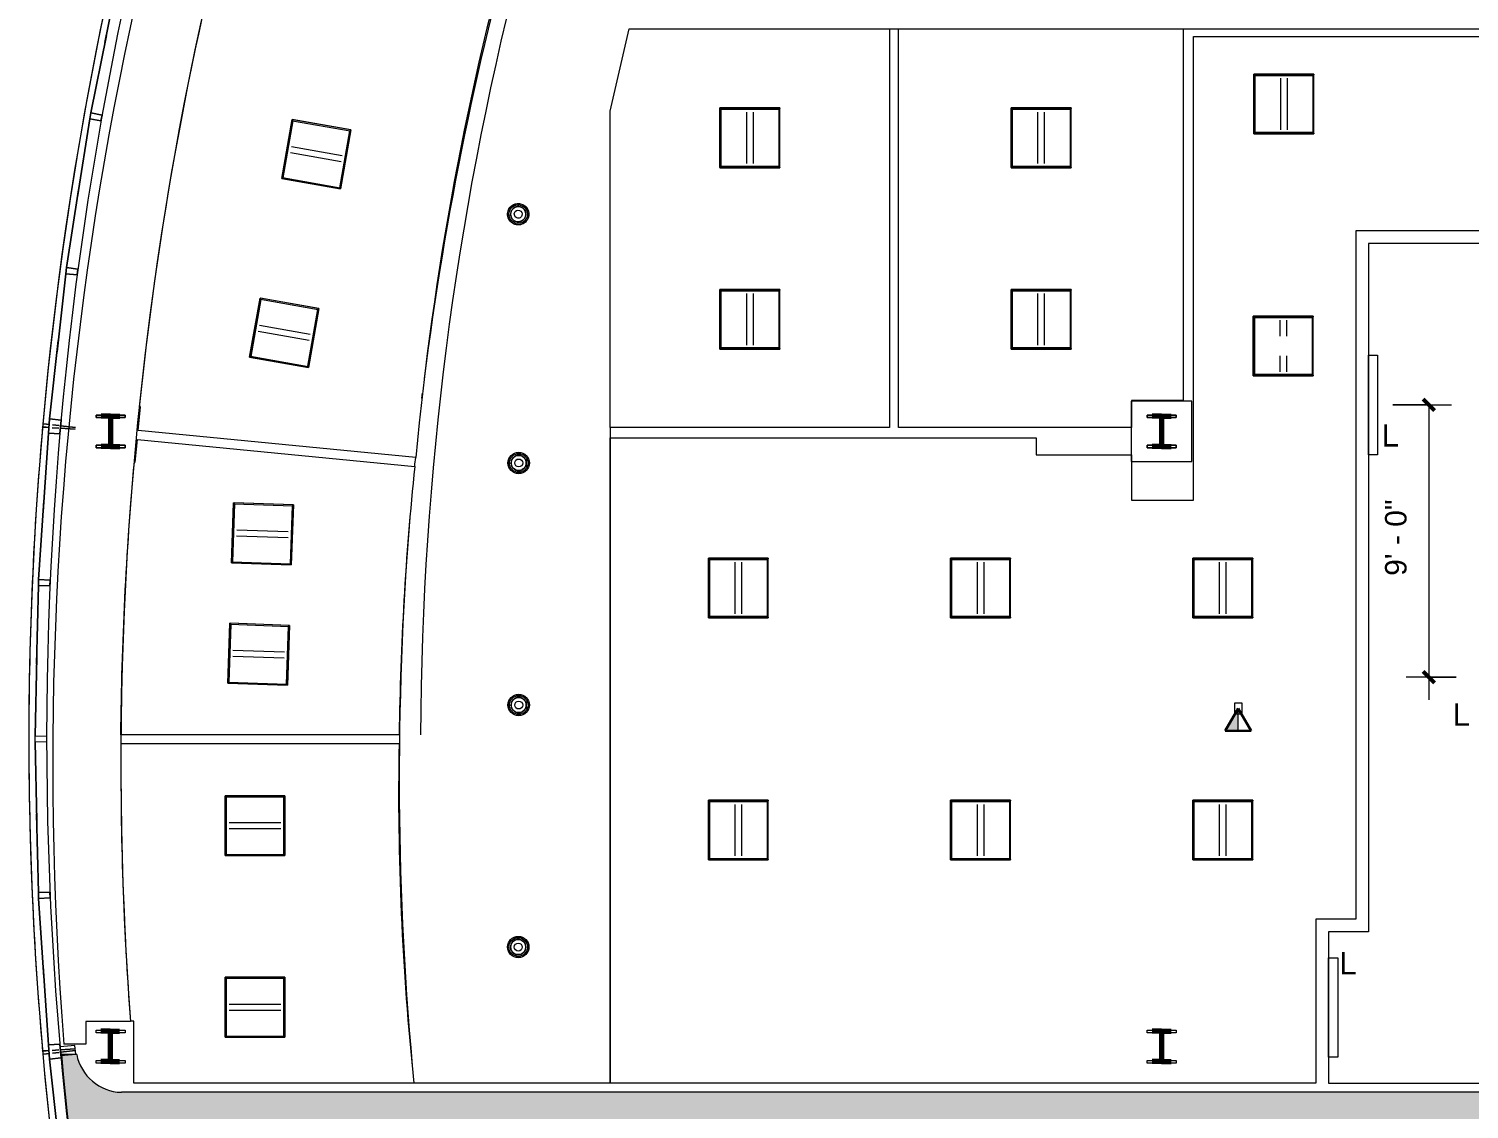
# Model space of a CAD drawing. Header units: inches. Extents: x 6512 to 15357, y -630 to 1499.
# Drawn here: x 12472 to 13043, y -57 to 372 of the extents above; entities that cross this region are included whole.
import ezdxf

# ---------------------------------------------------------------- set-up
doc = ezdxf.new("R2010")
doc.units = ezdxf.units.IN
doc.header["$MEASUREMENT"] = 0
doc.linetypes.add('Demolished 3_16_', pattern=[0.28125, 0.1875, -0.09375])
doc.linetypes.add('Hidden 1_16_', pattern=[0.09375, 0.0625, -0.03125])
for name, color, linetype, lineweight in [('A-ANNO-DIMS', 211, 'Continuous', 9), ('A-ANNO-DIMS-96', 211, 'Continuous', 9), ('A-ANNO-NOTE', 131, 'Continuous', 25), ('A-CLNG', 13, 'Continuous', 18), ('A-DETL', 90, 'Continuous', 9), ('A-DETL-DEMO', 6, 'Hidden 1_16_', 30), ('A-DETL-GENF', 92, 'Continuous', 18), ('A-DETL-THIN', 151, 'Continuous', 9), ('E-ELEC-FIXT', 91, 'Continuous', 18), ('E-LITE-EQPM', 33, 'Continuous', 25), ('E-LITE-EQPM-IDEN', 33, 'Continuous', 20), ('P-SANR-FIXT', 6, 'Continuous', 18), ('S-COLS', 52, 'Continuous', 18), ('S-COLS-SYMB', 171, 'Continuous', 70)]:
    doc.layers.add(name, color=color, linetype=linetype, lineweight=lineweight)
doc.styles.add('Arial_1', font='arial.ttf', dxfattribs={"height": 8.851796})
doc.styles.add('Swis721 Lt BT_1', font='swissl.ttf', dxfattribs={"height": 8.514638})
doc.dimstyles.new('OTJ_-_3_32__Linear__1_2__Tolerance', dxfattribs={"dimscale": 12, "dimtxt": 9, "dimasz": 0.375, "dimexe": 0.75, "dimexo": 0.5, "dimgap": 0.5, "dimtad": 1, "dimdec": 1, "dimrnd": 0.5, "dimzin": 3, "dimdsep": 46, "dimlunit": 4, "dimtxsty": 'Swis721 Lt BT_1', "dimblk1": 'OBLIQUE', "dimblk2": 'OBLIQUE', "dimsah": 1, "dimcen": 0.09, "dimdle": 0.75, "dimazin": 0, "dimtfac": 1, "dimtdec": 4, "dimtix": 1, "dimtmove": 0, "dimatfit": 3, "dimfxl": 1, "dimtvp": 1, "dimfrac": 2, "dimtolj": 1, "dimtzin": 0, "dimarcsym": 2})

# ---------------------------------------------------------------- blocks, each defined once
blk = doc.blocks.new('Double C-Channel-Column - 2C15X50 WJE-4604959-3RD FLOOR RCP - NEW')
at = {"layer": 'S-COLS-SYMB'}
for p, q in [((0, 6), (-3.71, 6)), ((0, 6), (0, -6)), ((0, 6), (0, -6)), ((0, 6), (3.71, 6)), ((0, -6), (-3.71, -6)), ((0, -6), (3.71, -6))]:
    blk.add_line(p, q, dxfattribs=at)
blk = doc.blocks.new('Lighting-Troffer-Cooper-Metalux-Encounter-22EN-24EN-LD2 - See Type Catalog-V7-3RD FLOOR RCP - NEW')
at = {"layer": 'E-LITE-EQPM', "lineweight": 9}
for p, q in [((-11.875, 11.84375), (-11.875, 11.59375)), ((11.875, 11.84375), (-11.875, 11.84375)), ((-11.875, 11.59375), (-11.46875, 11.59375)), ((-11.875, 11.59375), (-11.46875, 11.59375)), ((-11.875, 11.59375), (-11.875, -11.59375)), ((-11.46875, 11.59375), (-11.46875, 11.34375)), ((-11.46875, -11.59375), (-11.46875, 11.59375)), ((11.46875, 11.34375), (11.46875, 11.59375)), ((11.46875, 11.59375), (11.875, 11.59375)), ((11.46875, 11.59375), (11.875, 11.59375)), ((11.46875, -11.59375), (11.46875, 11.59375)), ((11.875, 11.59375), (11.875, 11.84375)), ((11.875, 11.59375), (11.875, -11.59375)), ((11.46875, 11.34375), (-11.46875, 11.34375)), ((-1.25, 10.21875), (-1.25, -10.21875)), ((1.25, -10.21875), (1.25, 10.21875)), ((-11.46875, -11.34375), (11.46875, -11.34375)), ((-11.46875, -11.34375), (-11.46875, -11.59375)), ((11.46875, -11.59375), (11.46875, -11.34375)), ((-11.46875, -11.59375), (-11.875, -11.59375)), ((-11.875, -11.59375), (-11.875, -11.84375)), ((-11.46875, -11.59375), (-11.875, -11.59375)), ((-11.875, -11.84375), (11.875, -11.84375)), ((11.875, -11.59375), (11.46875, -11.59375)), ((11.875, -11.59375), (11.46875, -11.59375)), ((11.875, -11.84375), (11.875, -11.59375))]:
    blk.add_line(p, q, dxfattribs=at)
blk = doc.blocks.new('KREON Holon 80 - KREON Holon 80 - Surface Mounted-5584109-3RD FLOOR RCP - NEW')
at = {"layer": 'E-LITE-EQPM', "lineweight": 9, "flags": 128}
for points in [[(14.62, 0), (14.62, 0.12), (14.63, 0.24), (14.64, 0.36), (14.66, 0.48), (14.68, 0.6), (14.71, 0.71), (14.74, 0.83), (14.77, 0.95), (14.81, 1.06), (14.86, 1.17), (14.91, 1.28), (14.96, 1.39), (15.02, 1.49), (15.08, 1.6), (15.14, 1.7), (15.21, 1.8), (15.29, 1.89), (15.37, 1.98), (15.45, 2.07), (15.53, 2.16), (15.62, 2.24), (15.71, 2.32), (15.8, 2.39), (15.9, 2.46), (16, 2.53), (16.1, 2.59), (16.21, 2.65), (16.32, 2.71), (16.43, 2.76), (16.54, 2.8), (16.65, 2.84), (16.76, 2.88), (16.88, 2.91), (17, 2.94), (17.12, 2.96), (17.23, 2.98), (17.35, 3), (17.47, 3), (17.59, 3.01), (17.71, 3.01), (17.83, 3), (17.95, 2.99), (18.07, 2.97), (18.19, 2.95), (18.31, 2.93), (18.43, 2.9), (18.54, 2.87), (18.66, 2.83), (18.77, 2.78), (18.88, 2.74), (18.99, 2.68), (19.09, 2.63), (19.2, 2.57), (19.3, 2.5), (19.4, 2.43), (19.49, 2.36), (19.59, 2.28), (19.68, 2.2), (19.76, 2.12), (19.84, 2.03), (19.92, 1.94), (20, 1.85), (20.07, 1.75), (20.14, 1.65), (20.2, 1.55), (20.26, 1.45), (20.32, 1.34), (20.37, 1.23), (20.42, 1.12), (20.46, 1.01), (20.5, 0.89), (20.53, 0.78), (20.56, 0.66), (20.59, 0.54), (20.6, 0.42), (20.62, 0.31), (20.63, 0.19), (20.63, 0.06), (20.63, 0)], [(20.63, 0), (20.63, -0.12), (20.63, -0.24), (20.61, -0.36), (20.6, -0.48), (20.57, -0.6), (20.55, -0.71), (20.52, -0.83), (20.48, -0.95), (20.44, -1.06), (20.4, -1.17), (20.35, -1.28), (20.29, -1.39), (20.24, -1.49), (20.18, -1.6), (20.11, -1.7), (20.04, -1.8), (19.97, -1.89), (19.89, -1.98), (19.81, -2.07), (19.72, -2.16), (19.63, -2.24), (19.54, -2.32), (19.45, -2.39), (19.35, -2.46), (19.25, -2.53), (19.15, -2.59), (19.04, -2.65), (18.94, -2.71), (18.83, -2.76), (18.72, -2.8), (18.6, -2.84), (18.49, -2.88), (18.37, -2.91), (18.26, -2.94), (18.14, -2.96), (18.02, -2.98), (17.9, -3), (17.78, -3), (17.66, -3.01), (17.54, -3.01), (17.42, -3), (17.3, -2.99), (17.18, -2.97), (17.06, -2.95), (16.94, -2.93), (16.83, -2.9), (16.71, -2.87), (16.6, -2.83), (16.49, -2.78), (16.38, -2.74), (16.27, -2.68), (16.16, -2.63), (16.06, -2.57), (15.96, -2.5), (15.86, -2.43), (15.76, -2.36), (15.67, -2.28), (15.58, -2.2), (15.49, -2.12), (15.41, -2.03), (15.33, -1.94), (15.25, -1.85), (15.18, -1.75), (15.11, -1.65), (15.05, -1.55), (14.99, -1.45), (14.93, -1.34), (14.88, -1.23), (14.84, -1.12), (14.79, -1.01), (14.75, -0.89), (14.72, -0.78), (14.69, -0.66), (14.67, -0.54), (14.65, -0.42), (14.63, -0.31), (14.62, -0.19), (14.62, -0.06), (14.62, 0)]]:
    blk.add_lwpolyline(points, dxfattribs=at)
at = {"layer": 'E-LITE-EQPM', "lineweight": 9}
for radius, start, end in [(4.25, 0, 180), (4.19, 0, 180), (3.69, 0, 180), (3.69, 0, 180), (3.01, 157.5336, 180), (3.07, 160.1936, 161.4714), (3.01, 28.125, 151.875), (3.07, 137.3518, 139.1443), (3.07, 131.1341, 132.7544), (1.57, 0, 180), (3.07, 114.8518, 116.6443), (3.07, 108.6341, 110.2544), (3.07, 92.3518, 94.1443), (3.07, 86.9037, 87.7544), (3.07, 69.8518, 71.6443), (3.07, 63.6341, 65.2544), (3.07, 47.3518, 49.1443), (3.07, 41.1341, 42.7544), (3.07, 25.367, 26.9169), (3.01, 0, 22.3883), (3.07, 17.2285, 19.5828), (4.25, 180, 0), (4.19, 180, 0), (3.69, 180, 0), (3.69, 180, 0), (3.01, 180, 202.3883), (3.07, 197.2285, 199.5828), (3.07, 205.8147, 206.9169), (3.01, 208.125, 331.875), (3.07, 221.1341, 222.7544), (3.07, 227.3518, 229.1443), (1.57, 180, 0), (3.07, 243.6341, 245.2544), (3.07, 249.8518, 251.6443), (3.07, 266.1341, 267.7544), (3.07, 273.0962, 274.1443), (3.07, 288.6341, 290.2544), (3.07, 294.8518, 296.6443), (3.07, 311.1341, 312.7544), (3.07, 317.3518, 319.1443), (3.07, 333.2732, 334.9763), (3.01, 337.5336, 0), (3.07, 340.1936, 341.4714)]:
    blk.add_arc((17.63, 0), radius, start, end, dxfattribs=at)
blk = doc.blocks.new('KREON Holon 80 - KREON Holon 80 - Surface Mounted-V11-3RD FLOOR RCP - NEW')
at = {"layer": 'E-LITE-EQPM', "lineweight": 9, "flags": 128}
for points in [[(14.62, 0), (14.62, 0.12), (14.63, 0.24), (14.64, 0.36), (14.66, 0.48), (14.68, 0.6), (14.71, 0.71), (14.74, 0.83), (14.77, 0.95), (14.81, 1.06), (14.86, 1.17), (14.91, 1.28), (14.96, 1.39), (15.02, 1.49), (15.08, 1.6), (15.14, 1.7), (15.21, 1.8), (15.29, 1.89), (15.37, 1.98), (15.45, 2.07), (15.53, 2.16), (15.62, 2.24), (15.71, 2.32), (15.8, 2.39), (15.9, 2.46), (16, 2.53), (16.1, 2.59), (16.21, 2.65), (16.32, 2.71), (16.43, 2.76), (16.54, 2.8), (16.65, 2.84), (16.76, 2.88), (16.88, 2.91), (17, 2.94), (17.12, 2.96), (17.23, 2.98), (17.35, 3), (17.47, 3), (17.59, 3.01), (17.71, 3.01), (17.83, 3), (17.95, 2.99), (18.07, 2.97), (18.19, 2.95), (18.31, 2.93), (18.43, 2.9), (18.54, 2.87), (18.66, 2.83), (18.77, 2.78), (18.88, 2.74), (18.99, 2.68), (19.09, 2.63), (19.2, 2.57), (19.3, 2.5), (19.4, 2.43), (19.49, 2.36), (19.59, 2.28), (19.68, 2.2), (19.76, 2.12), (19.84, 2.03), (19.92, 1.94), (20, 1.85), (20.07, 1.75), (20.14, 1.65), (20.2, 1.55), (20.26, 1.45), (20.32, 1.34), (20.37, 1.23), (20.42, 1.12), (20.46, 1.01), (20.5, 0.89), (20.53, 0.78), (20.56, 0.66), (20.59, 0.54), (20.6, 0.42), (20.62, 0.31), (20.63, 0.19), (20.63, 0.06), (20.63, 0)], [(20.63, 0), (20.63, -0.12), (20.63, -0.24), (20.61, -0.36), (20.6, -0.48), (20.57, -0.6), (20.55, -0.71), (20.52, -0.83), (20.48, -0.95), (20.44, -1.06), (20.4, -1.17), (20.35, -1.28), (20.29, -1.39), (20.24, -1.49), (20.18, -1.6), (20.11, -1.7), (20.04, -1.8), (19.97, -1.89), (19.89, -1.98), (19.81, -2.07), (19.72, -2.16), (19.63, -2.24), (19.54, -2.32), (19.45, -2.39), (19.35, -2.46), (19.25, -2.53), (19.15, -2.59), (19.04, -2.65), (18.94, -2.71), (18.83, -2.76), (18.72, -2.8), (18.6, -2.84), (18.49, -2.88), (18.37, -2.91), (18.26, -2.94), (18.14, -2.96), (18.02, -2.98), (17.9, -3), (17.78, -3), (17.66, -3.01), (17.54, -3.01), (17.42, -3), (17.3, -2.99), (17.18, -2.97), (17.06, -2.95), (16.94, -2.93), (16.83, -2.9), (16.71, -2.87), (16.6, -2.83), (16.49, -2.78), (16.38, -2.74), (16.27, -2.68), (16.16, -2.63), (16.06, -2.57), (15.96, -2.5), (15.86, -2.43), (15.76, -2.36), (15.67, -2.28), (15.58, -2.2), (15.49, -2.12), (15.41, -2.03), (15.33, -1.94), (15.25, -1.85), (15.18, -1.75), (15.11, -1.65), (15.05, -1.55), (14.99, -1.45), (14.93, -1.34), (14.88, -1.23), (14.84, -1.12), (14.79, -1.01), (14.75, -0.89), (14.72, -0.78), (14.69, -0.66), (14.67, -0.54), (14.65, -0.42), (14.63, -0.31), (14.62, -0.19), (14.62, -0.06), (14.62, 0)]]:
    blk.add_lwpolyline(points, dxfattribs=at)
at = {"layer": 'E-LITE-EQPM', "lineweight": 9}
for radius, start, end in [(4.25, 0, 180), (4.19, 0, 180), (3.69, 0, 180), (3.69, 0, 180), (3.01, 157.5336, 180), (3.07, 160.1936, 161.4714), (3.07, 153.2732, 154.9763), (3.01, 28.125, 151.875), (3.07, 137.3518, 139.1443), (3.07, 131.1341, 132.7544), (1.57, 0, 180), (3.07, 114.8518, 116.6443), (3.07, 108.6341, 110.2544), (3.07, 93.0391, 94.1443), (3.07, 86.9037, 87.7544), (3.07, 69.8518, 71.6443), (3.07, 63.6341, 65.2544), (3.07, 47.3518, 49.1443), (3.07, 41.1341, 42.7544), (3.07, 25.367, 26.9169), (3.01, 0, 22.3883), (3.07, 17.2285, 19.5828), (4.25, 180, 0), (4.19, 180, 0), (3.69, 180, 0), (3.69, 180, 0), (3.01, 180, 202.3883), (3.07, 197.2285, 199.5828), (3.07, 205.367, 206.9169), (3.01, 208.125, 331.875), (3.07, 221.1341, 222.7544), (3.07, 227.3518, 229.1443), (1.57, 180, 0), (3.07, 243.6341, 245.2544), (3.07, 249.8518, 251.6443), (3.07, 266.9037, 267.7544), (3.07, 273.0962, 274.1443), (3.07, 288.6341, 290.2544), (3.07, 294.8518, 296.6443), (3.07, 311.1341, 312.7544), (3.07, 317.3518, 319.1443), (3.07, 333.2732, 334.9763), (3.01, 337.5336, 0), (3.07, 340.1936, 341.4714)]:
    blk.add_arc((17.63, 0), radius, start, end, dxfattribs=at)
blk = doc.blocks.new('KREON Holon 80 - KREON Holon 80 - Surface Mounted-V18-3RD FLOOR RCP - NEW')
at = {"layer": 'E-LITE-EQPM', "lineweight": 9, "flags": 128}
for points in [[(14.62, 0), (14.62, 0.12), (14.63, 0.24), (14.64, 0.36), (14.66, 0.48), (14.68, 0.6), (14.71, 0.71), (14.74, 0.83), (14.77, 0.95), (14.81, 1.06), (14.86, 1.17), (14.91, 1.28), (14.96, 1.39), (15.02, 1.49), (15.08, 1.6), (15.14, 1.7), (15.21, 1.8), (15.29, 1.89), (15.37, 1.98), (15.45, 2.07), (15.53, 2.16), (15.62, 2.24), (15.71, 2.32), (15.8, 2.39), (15.9, 2.46), (16, 2.53), (16.1, 2.59), (16.21, 2.65), (16.32, 2.71), (16.43, 2.76), (16.54, 2.8), (16.65, 2.84), (16.76, 2.88), (16.88, 2.91), (17, 2.94), (17.12, 2.96), (17.23, 2.98), (17.35, 3), (17.47, 3), (17.59, 3.01), (17.71, 3.01), (17.83, 3), (17.95, 2.99), (18.07, 2.97), (18.19, 2.95), (18.31, 2.93), (18.43, 2.9), (18.54, 2.87), (18.66, 2.83), (18.77, 2.78), (18.88, 2.74), (18.99, 2.68), (19.09, 2.63), (19.2, 2.57), (19.3, 2.5), (19.4, 2.43), (19.49, 2.36), (19.59, 2.28), (19.68, 2.2), (19.76, 2.12), (19.84, 2.03), (19.92, 1.94), (20, 1.85), (20.07, 1.75), (20.14, 1.65), (20.2, 1.55), (20.26, 1.45), (20.32, 1.34), (20.37, 1.23), (20.42, 1.12), (20.46, 1.01), (20.5, 0.89), (20.53, 0.78), (20.56, 0.66), (20.59, 0.54), (20.6, 0.42), (20.62, 0.31), (20.63, 0.19), (20.63, 0.06), (20.63, 0)], [(20.63, 0), (20.63, -0.12), (20.63, -0.24), (20.61, -0.36), (20.6, -0.48), (20.57, -0.6), (20.55, -0.71), (20.52, -0.83), (20.48, -0.95), (20.44, -1.06), (20.4, -1.17), (20.35, -1.28), (20.29, -1.39), (20.24, -1.49), (20.18, -1.6), (20.11, -1.7), (20.04, -1.8), (19.97, -1.89), (19.89, -1.98), (19.81, -2.07), (19.72, -2.16), (19.63, -2.24), (19.54, -2.32), (19.45, -2.39), (19.35, -2.46), (19.25, -2.53), (19.15, -2.59), (19.04, -2.65), (18.94, -2.71), (18.83, -2.76), (18.72, -2.8), (18.6, -2.84), (18.49, -2.88), (18.37, -2.91), (18.26, -2.94), (18.14, -2.96), (18.02, -2.98), (17.9, -3), (17.78, -3), (17.66, -3.01), (17.54, -3.01), (17.42, -3), (17.3, -2.99), (17.18, -2.97), (17.06, -2.95), (16.94, -2.93), (16.83, -2.9), (16.71, -2.87), (16.6, -2.83), (16.49, -2.78), (16.38, -2.74), (16.27, -2.68), (16.16, -2.63), (16.06, -2.57), (15.96, -2.5), (15.86, -2.43), (15.76, -2.36), (15.67, -2.28), (15.58, -2.2), (15.49, -2.12), (15.41, -2.03), (15.33, -1.94), (15.25, -1.85), (15.18, -1.75), (15.11, -1.65), (15.05, -1.55), (14.99, -1.45), (14.93, -1.34), (14.88, -1.23), (14.84, -1.12), (14.79, -1.01), (14.75, -0.89), (14.72, -0.78), (14.69, -0.66), (14.67, -0.54), (14.65, -0.42), (14.63, -0.31), (14.62, -0.19), (14.62, -0.06), (14.62, 0)]]:
    blk.add_lwpolyline(points, dxfattribs=at)
at = {"layer": 'E-LITE-EQPM', "lineweight": 9}
for radius, start, end in [(4.25, 0, 180), (4.19, 0, 180), (3.69, 0, 180), (3.69, 0, 180), (3.01, 157.682, 180), (3.07, 160.1936, 161.4714), (3.07, 153.2732, 154.9763), (3.01, 28.125, 151.875), (3.07, 137.3518, 139.1443), (3.07, 131.1341, 132.7544), (1.57, 0, 180), (3.07, 114.8518, 116.6443), (3.07, 108.6341, 109.7152), (3.07, 92.3518, 94.0185), (3.07, 86.9037, 87.7544), (3.07, 70.2848, 71.6443), (3.07, 63.6341, 65.2544), (3.07, 47.3518, 49.1443), (3.07, 41.1341, 42.7544), (3.07, 25.367, 26.9169), (3.01, 0, 22.318), (3.07, 17.2285, 19.5828), (4.25, 180, 0), (4.19, 180, 0), (3.69, 180, 0), (3.69, 180, 0), (3.01, 180, 202.3883), (3.07, 197.2285, 199.5828), (3.07, 205.367, 206.9169), (3.01, 208.125, 331.875), (3.07, 221.1341, 222.7544), (3.07, 227.3518, 229.1443), (1.57, 180, 0), (3.07, 243.6341, 245.2544), (3.07, 249.8518, 251.6443), (3.07, 266.1341, 267.7544), (3.07, 273.0962, 274.1443), (3.07, 288.6341, 290.2544), (3.07, 294.8518, 296.6443), (3.07, 311.1341, 312.7544), (3.07, 317.3518, 319.1443), (3.07, 333.2732, 334.9763), (3.01, 337.5336, 0), (3.07, 340.1936, 341.4714)]:
    blk.add_arc((17.63, 0), radius, start, end, dxfattribs=at)
blk = doc.blocks.new('Lighting-Troffer-Cooper-Metalux-Encounter-22EN-24EN-LD2 - See Type Catalog-V10-3RD FLOOR RCP - NEW')
at = {"layer": 'E-LITE-EQPM', "lineweight": 9}
for p, q in [((-11.87, 11.84), (-11.87, 11.59)), ((11.88, 11.84), (-11.87, 11.84)), ((-11.87, 11.59), (-11.47, 11.59)), ((-11.87, 11.59), (-11.47, 11.59)), ((-11.87, 11.59), (-11.87, -11.59)), ((-11.47, 11.59), (-11.47, 11.34)), ((-11.47, -11.59), (-11.47, 11.59)), ((11.47, 11.34), (11.47, 11.59)), ((11.47, 11.59), (11.88, 11.59)), ((11.47, 11.59), (11.88, 11.59)), ((11.47, -11.59), (11.47, 11.59)), ((11.88, 11.59), (11.88, 11.84)), ((11.88, 11.59), (11.88, -11.59)), ((11.47, 11.34), (-11.47, 11.34)), ((-1.25, 10.22), (-1.25, 3.91)), ((1.25, 3.84), (1.25, 10.22)), ((-1.25, -3.91), (-1.25, -10.22)), ((1.25, -10.22), (1.25, -3.84)), ((-11.47, -11.34), (11.47, -11.34)), ((-11.47, -11.34), (-11.47, -11.59)), ((11.47, -11.59), (11.47, -11.34)), ((-11.47, -11.59), (-11.87, -11.59)), ((-11.87, -11.59), (-11.87, -11.84)), ((-11.47, -11.59), (-11.87, -11.59)), ((-11.87, -11.84), (11.88, -11.84)), ((11.88, -11.59), (11.47, -11.59)), ((11.88, -11.59), (11.47, -11.59)), ((11.88, -11.84), (11.88, -11.59))]:
    blk.add_line(p, q, dxfattribs=at)
blk = doc.blocks.new('Lighting-Wall-Philips_Day-Brite-Tableau-Symmetric - TAB3L-SYM-6044178-3RD FLOOR RCP - NEW')
at = {"layer": 'E-LITE-EQPM', "lineweight": 9}
for p, q in [((13043.48, 95.08), (13043.48, 134.52)), ((13043.48, 134.52), (13047.1, 134.52)), ((13047.1, 134.52), (13047.1, 95.08)), ((13047.1, 95.08), (13043.48, 95.08))]:
    blk.add_line(p, q, dxfattribs=at)
blk = doc.blocks.new('KREON Holon 80 - KREON Holon 80 - Surface Mounted-V44-3RD FLOOR RCP - NEW')
at = {"layer": 'E-LITE-EQPM', "lineweight": 9, "flags": 128}
for points in [[(14.62, 0), (14.62, 0.12), (14.63, 0.24), (14.64, 0.36), (14.66, 0.48), (14.68, 0.6), (14.71, 0.71), (14.74, 0.83), (14.77, 0.95), (14.81, 1.06), (14.86, 1.17), (14.91, 1.28), (14.96, 1.39), (15.02, 1.49), (15.08, 1.6), (15.14, 1.7), (15.21, 1.8), (15.29, 1.89), (15.37, 1.98), (15.45, 2.07), (15.53, 2.16), (15.62, 2.24), (15.71, 2.32), (15.8, 2.39), (15.9, 2.46), (16, 2.53), (16.1, 2.59), (16.21, 2.65), (16.32, 2.71), (16.43, 2.76), (16.54, 2.8), (16.65, 2.84), (16.76, 2.88), (16.88, 2.91), (17, 2.94), (17.12, 2.96), (17.23, 2.98), (17.35, 3), (17.47, 3), (17.59, 3.01), (17.71, 3.01), (17.83, 3), (17.95, 2.99), (18.07, 2.97), (18.19, 2.95), (18.31, 2.93), (18.43, 2.9), (18.54, 2.87), (18.66, 2.83), (18.77, 2.78), (18.88, 2.74), (18.99, 2.68), (19.09, 2.63), (19.2, 2.57), (19.3, 2.5), (19.4, 2.43), (19.49, 2.36), (19.59, 2.28), (19.68, 2.2), (19.76, 2.12), (19.84, 2.03), (19.92, 1.94), (20, 1.85), (20.07, 1.75), (20.14, 1.65), (20.2, 1.55), (20.26, 1.45), (20.32, 1.34), (20.37, 1.23), (20.42, 1.12), (20.46, 1.01), (20.5, 0.89), (20.53, 0.78), (20.56, 0.66), (20.59, 0.54), (20.6, 0.42), (20.62, 0.31), (20.63, 0.19), (20.63, 0.06), (20.63, 0)], [(20.63, 0), (20.63, -0.12), (20.63, -0.24), (20.61, -0.36), (20.6, -0.48), (20.57, -0.6), (20.55, -0.71), (20.52, -0.83), (20.48, -0.95), (20.44, -1.06), (20.4, -1.17), (20.35, -1.28), (20.29, -1.39), (20.24, -1.49), (20.18, -1.6), (20.11, -1.7), (20.04, -1.8), (19.97, -1.89), (19.89, -1.98), (19.81, -2.07), (19.72, -2.16), (19.63, -2.24), (19.54, -2.32), (19.45, -2.39), (19.35, -2.46), (19.25, -2.53), (19.15, -2.59), (19.04, -2.65), (18.94, -2.71), (18.83, -2.76), (18.72, -2.8), (18.6, -2.84), (18.49, -2.88), (18.37, -2.91), (18.26, -2.94), (18.14, -2.96), (18.02, -2.98), (17.9, -3), (17.78, -3), (17.66, -3.01), (17.54, -3.01), (17.42, -3), (17.3, -2.99), (17.18, -2.97), (17.06, -2.95), (16.94, -2.93), (16.83, -2.9), (16.71, -2.87), (16.6, -2.83), (16.49, -2.78), (16.38, -2.74), (16.27, -2.68), (16.16, -2.63), (16.06, -2.57), (15.96, -2.5), (15.86, -2.43), (15.76, -2.36), (15.67, -2.28), (15.58, -2.2), (15.49, -2.12), (15.41, -2.03), (15.33, -1.94), (15.25, -1.85), (15.18, -1.75), (15.11, -1.65), (15.05, -1.55), (14.99, -1.45), (14.93, -1.34), (14.88, -1.23), (14.84, -1.12), (14.79, -1.01), (14.75, -0.89), (14.72, -0.78), (14.69, -0.66), (14.67, -0.54), (14.65, -0.42), (14.63, -0.31), (14.62, -0.19), (14.62, -0.06), (14.62, 0)]]:
    blk.add_lwpolyline(points, dxfattribs=at)
at = {"layer": 'E-LITE-EQPM', "lineweight": 9}
for radius, start, end in [(4.25, 0, 180), (4.25, 180, 0), (4.19, 0, 180), (4.19, 180, 0), (3.69, 0, 180), (3.69, 0, 180), (3.69, 180, 0), (3.69, 180, 0), (3.01, 157.6117, 180), (3.01, 180, 202.4664), (3.07, 160.4172, 162.7715), (3.07, 153.0831, 154.633), (3.01, 28.125, 151.875), (3.07, 137.2456, 138.2341), (3.07, 130.8557, 132.6482), (1.57, 0, 180), (1.57, 180, 0), (3.07, 114.7456, 116.3659), (3.07, 108.3557, 110.1482), (3.07, 92.2456, 93.8011), (3.07, 85.8557, 87.6482), (3.07, 69.7456, 70.6037), (3.07, 63.3557, 65.1482), (3.07, 47.2456, 48.8659), (3.07, 40.8557, 42.6482), (3.07, 25.0237, 26.7268), (3.01, 0, 22.4664), (3.01, 337.6117, 0), (3.07, 18.5286, 19.8064), (3.07, 198.5286, 199.8064), (3.07, 205.0237, 206.7268), (3.01, 208.125, 331.875), (3.07, 220.8557, 222.6482), (3.07, 227.2456, 228.8659), (3.07, 243.3557, 245.1482), (3.07, 249.7456, 250.6037), (3.07, 265.8557, 267.6482), (3.07, 272.2456, 273.8659), (3.07, 288.3557, 290.1482), (3.07, 294.7456, 296.3659), (3.07, 310.8557, 312.6482), (3.07, 317.2456, 318.8659), (3.07, 333.0831, 334.633), (3.07, 340.4172, 342.7715)]:
    blk.add_arc((17.63, 0), radius, start, end, dxfattribs=at)
blk = doc.blocks.new('PS - TeleData - Tele_Data combo-4185414-3RD FLOOR RCP - NEW')
at = {"layer": 'A-DETL-DEMO', "linetype": 'Demolished 3_16_', "lineweight": 9}
for p, q in [((1.375, 2.25), (-1.375, 2.25)), ((-1.375, 2.25), (-1.375, -2.25)), ((1.375, 2.25), (-1.375, 2.25)), ((-1.375, 2.25), (-1.375, -2.25)), ((1.375, -2.25), (1.375, 2.25)), ((1.375, -2.25), (1.375, 2.25)), ((-1.375, -2.25), (1.375, -2.25)), ((-1.375, -2.25), (1.375, -2.25))]:
    blk.add_line(p, q, dxfattribs=at)
blk = doc.blocks.new('2941 Fairview Park_Clean for Revit_dwg-4584220-3RD FLOOR RCP - NEW')
at = {"layer": 'P-SANR-FIXT', "lineweight": 9, "flags": 128}
for points in [[(12501.91, 366.5), (12508.07, 397.13)], [(12502.46, 369.27), (12496.3, 338.65), (12495.87, 336.23), (12500.34, 335.54), (12500.74, 337.75), (12496.3, 338.65)], [(12496.3, 338.65), (12500.74, 337.75), (12500.34, 335.54), (12495.87, 336.23)], [(12491.06, 305.37), (12495.87, 336.23)], [(12491.49, 308.16), (12486.68, 277.29), (12486.36, 274.86), (12490.86, 274.36), (12491.16, 276.59), (12486.68, 277.29)], [(12482.92, 243.81), (12486.36, 274.86)], [(12486.68, 277.29), (12491.16, 276.59), (12490.86, 274.36), (12486.36, 274.86)], [(12483.43, 248.34), (12479.99, 217.29), (12479.49, 211.62), (12484.01, 211.32), (12484.49, 216.79), (12479.99, 217.29)], [(12908.73, 200.3), (12932.73, 200.3), (12932.73, 224.3), (12908.73, 224.3), (12908.73, 200.3), (12932.73, 200.3), (12932.73, 224.3), (12908.73, 224.3)], [(12479.99, 217.29), (12484.49, 216.79), (12484.01, 211.32), (12479.49, 211.62)], [(12498.37, 218.8), (12498.37, 217.8), (12503.75, 217.8), (12503.75, 206.8), (12498.37, 206.8), (12498.37, 205.8), (12509.87, 205.8), (12509.87, 206.8), (12504.5, 206.8), (12504.5, 217.8), (12509.87, 217.8), (12509.87, 218.8), (12498.37, 218.8), (12498.37, 217.8), (12503.75, 217.8), (12503.75, 206.8), (12498.37, 206.8), (12498.37, 205.8), (12509.87, 205.8), (12509.87, 206.8), (12504.5, 206.8), (12504.5, 217.8), (12509.87, 217.8), (12509.87, 218.8)], [(12498.37, 205.8), (12498.37, 206.8), (12503.75, 206.8), (12503.75, 217.8), (12498.37, 217.8), (12498.37, 218.8), (12509.87, 218.8), (12509.87, 217.8), (12504.5, 217.8), (12504.5, 206.8), (12509.87, 206.8), (12509.87, 205.8), (12498.37, 205.8), (12498.37, 206.8), (12503.75, 206.8), (12503.75, 217.8), (12498.37, 217.8), (12498.37, 218.8), (12509.87, 218.8), (12509.87, 217.8), (12504.5, 217.8), (12504.5, 206.8), (12509.87, 206.8), (12509.87, 205.8)], [(12914.98, 205.8), (12926.48, 205.8), (12926.48, 206.8), (12921.1, 206.8), (12921.1, 217.8), (12926.48, 217.8), (12926.48, 218.8), (12914.98, 218.8), (12914.98, 217.8), (12920.35, 217.8), (12920.35, 206.8), (12914.98, 206.8), (12914.98, 205.8), (12914.98, 206.8), (12920.35, 206.8), (12920.35, 217.8), (12914.98, 217.8), (12914.98, 218.8), (12926.48, 218.8), (12926.48, 217.8), (12921.1, 217.8), (12921.1, 206.8), (12926.48, 206.8), (12926.48, 205.8)], [(12478.64, 213.93), (12479.64, 213.86), (12478.64, 213.93), (12477.17, 214.02)], [(12478.75, 215.17), (12479.74, 215.06), (12478.75, 215.17), (12477.29, 215.33)], [(12477.42, 180.45), (12479.49, 211.62)], [(12480.98, 213.77), (12483.66, 213.59)], [(12481.08, 214.91), (12483.75, 214.61)], [(12490.15, 213.16), (12484.16, 213.56)], [(12490.21, 213.9), (12484.25, 214.56)], [(12477.69, 184.78), (12475.62, 153.61), (12475.52, 151.16), (12480.05, 151.06), (12480.14, 153.31), (12475.62, 153.61)], [(12474.83, 119.93), (12475.52, 151.16)], [(12475.62, 153.61), (12480.14, 153.31), (12480.05, 151.06), (12475.52, 151.16)], [(12474.89, 122.75), (12474.2, 91.52), (12474.89, 122.75), (12474.2, 91.52), (12478.73, 91.42), (12478.73, 89.17), (12474.2, 89.07), (12474.2, 91.52)], [(12474.2, 91.52), (12478.73, 91.42), (12478.73, 89.17), (12474.2, 89.07)], [(12474.89, 57.84), (12474.2, 89.07), (12474.89, 57.84), (12474.2, 89.07)], [(12474.83, 60.66), (12475.52, 29.43), (12475.62, 26.99), (12480.14, 27.29), (12480.05, 29.53), (12475.52, 29.43)], [(12475.52, 29.43), (12480.05, 29.53), (12480.14, 27.29), (12475.62, 26.99)], [(12477.69, -4.18), (12475.62, 26.99)], [(12477.42, 0.15), (12479.49, -31.02), (12479.99, -36.7), (12484.49, -36.2), (12484.01, -30.72), (12479.49, -31.02)], [(12498.37, -38.2), (12498.37, -37.2), (12503.75, -37.2), (12503.75, -26.2), (12498.37, -26.2), (12498.37, -25.2), (12509.87, -25.2), (12509.87, -26.2), (12504.5, -26.2), (12504.5, -37.2), (12509.87, -37.2), (12509.87, -38.2), (12498.37, -38.2), (12498.37, -37.2), (12503.75, -37.2), (12503.75, -26.2), (12498.37, -26.2), (12498.37, -25.2), (12509.87, -25.2), (12509.87, -26.2), (12504.5, -26.2), (12504.5, -37.2), (12509.87, -37.2), (12509.87, -38.2), (12498.37, -38.2), (12498.37, -37.2), (12503.75, -37.2), (12503.75, -26.2), (12498.37, -26.2), (12498.37, -25.2), (12509.87, -25.2), (12509.87, -26.2), (12504.5, -26.2), (12504.5, -37.2), (12509.87, -37.2), (12509.87, -38.2), (12498.37, -38.2), (12498.37, -37.2), (12503.75, -37.2), (12503.75, -26.2), (12498.37, -26.2), (12498.37, -25.2), (12509.87, -25.2), (12509.87, -26.2), (12504.5, -26.2), (12504.5, -37.2), (12509.87, -37.2), (12509.87, -38.2)], [(12914.98, -38.2), (12914.98, -37.2), (12920.35, -37.2), (12920.35, -26.2), (12914.98, -26.2), (12914.98, -25.2), (12926.48, -25.2), (12926.48, -26.2), (12921.1, -26.2), (12921.1, -37.2), (12926.48, -37.2), (12926.48, -38.2), (12914.98, -38.2), (12914.98, -37.2), (12920.35, -37.2), (12920.35, -26.2), (12914.98, -26.2), (12914.98, -25.2), (12926.48, -25.2), (12926.48, -26.2), (12921.1, -26.2), (12921.1, -37.2), (12926.48, -37.2), (12926.48, -38.2)], [(12478.64, -33.33), (12479.64, -33.27), (12478.64, -33.33), (12477.17, -33.43)], [(12479.49, -31.02), (12484.01, -30.72), (12484.49, -36.2), (12479.99, -36.7)], [(12480.98, -33.18), (12483.66, -33)], [(12481.08, -34.31), (12483.75, -34.02)], [(12490.33, -34.69), (12490.02, -31.2), (12484.11, -31.73), (12484.42, -35.21)], [(12490.15, -32.57), (12484.16, -32.97)], [(12490.21, -33.3), (12484.25, -33.96)], [(12478.75, -34.57), (12479.74, -34.46), (12478.75, -34.57), (12477.29, -34.73)], [(12483.43, -67.74), (12479.99, -36.7)]]:
    blk.add_lwpolyline(points, close=True, dxfattribs=at)
at = {"layer": 'P-SANR-FIXT', "lineweight": 9}
for centre, radius, start, end in [((13880.73, 90.3), 1409, 90.02649, 208.7222), ((13880.73, 90.3), 1409, 90.02649, 208.7222), ((13880.73, 90.3), 1401.94, 89.9795, 208.7236), ((13880.73, 90.3), 1401.94, 89.9795, 208.7236), ((13880.73, 90.3), 1409, 148.958, 174.9151), ((13880.73, 90.3), 1409, 148.958, 174.9151), ((13880.73, 90.3), 1409, 174.95582, 180), ((13880.73, 90.3), 1409, 174.95582, 180), ((13880.73, 90.3), 1409, 180, 185.04418), ((13880.73, 90.3), 1409, 180, 185.04418), ((13881.11, 90.37), 1402.33, 185.06628, 205.72699), ((13880.73, 90.3), 1409, 185.0849, 195.16886), ((13880.73, 90.3), 1409, 185.0849, 195.16886)]:
    blk.add_arc(centre, radius, start, end, dxfattribs=at)
for centre, major_axis in [((12477.23, 214.68), (0.058, 0.652)), ((12477.23, 214.68), (0.058, 0.652)), ((12477.23, -34.08), (-0.058, 0.652)), ((12477.23, -34.08), (-0.058, 0.652))]:
    blk.add_ellipse(centre, major_axis=major_axis, ratio=0.244106, start_param=3.141593, end_param=6.283185, dxfattribs=at)
blk = doc.blocks.new('DIMBLOCK1-3RD FLOOR RCP - NEW')
at = {"layer": 'A-ANNO-DIMS-96'}
for p, q in [((13012.35, 222.8), (13035.66, 222.8)), ((13026.66, 222.8), (13012.35, 222.8)), ((13026.66, 222.8), (13026.66, 105.8)), ((13037.48, 114.8), (13017.66, 114.8)), ((13026.66, 114.8), (13037.48, 114.8))]:
    blk.add_line(p, q, dxfattribs=at)
at = {"layer": 'A-ANNO-DIMS-96', "lineweight": 50}
for p, q in [((13026.66, 222.8), (13024.41, 225.05)), ((13026.66, 222.8), (13028.91, 220.55)), ((13026.66, 114.8), (13024.41, 117.05)), ((13026.66, 114.8), (13028.91, 112.55))]:
    blk.add_line(p, q, dxfattribs=at)
at = {"layer": 'A-ANNO-DIMS-96', "color": 0, "insert": (13009.29, 155.01), "char_height": 8.515, "width": 33.0857, "attachment_point": 1, "rotation": 90, "line_spacing_factor": 1.00667, "style": 'Swis721 Lt BT_1'}
blk.add_mtext('9\' - 0"', dxfattribs=at)
blk = doc.blocks.new('_Oblique')
at = {"color": 0, "linetype": 'ByBlock', "lineweight": -2}
blk.add_line((-0.5, -0.5), (0.5, 0.5), dxfattribs=at)

msp = doc.modelspace()

# ---------------------------------------------------------------- hatches: boundary and pattern name
at = {"layer": 'A-ANNO-NOTE', "lineweight": 9}
msp.add_hatch(color=256, dxfattribs=at).paths.add_polyline_path([(12951.1, 93.49), (12945.95, 93.49), (12951.1, 102.42), (12951.1, 102.3)], flags=0)
at = {"layer": 'A-DETL-GENF'}
msp.add_hatch(color=10, dxfattribs=at).paths.add_polyline_path([(12714.38, -523.83), (13652.55, -523.83), (13652.55, -404.32), (13672.55, -404.32), (13672.55, -187.82), (13654.55, -187.82), (13654.55, -145.18), (14914.55, -145.18), (14914.55, -50.2), (14527.55, -50.2), (14527.55, -31.83), (14467.55, -31.83), (14467.55, -49.83), (13772.55, -49.83), (13772.55, -8.85), (13659.55, -8.85), (13659.55, -49.83), (12508.41, -49.83), (12505.64, -49.53), (12502.95, -48.82), (12500.4, -47.73), (12498.03, -46.26), (12495.91, -44.46), (12494.08, -42.37), (12492.58, -40.02), (12491.45, -37.48), (12490.7, -34.8), (12484.69, -34.8), (12487.16, -59.9), (12490.09, -84.96), (12493.47, -109.95), (12497.29, -134.88), (12501.56, -159.74), (12506.28, -184.52), (12511.45, -209.21), (12517.24, -234.54), (12523.1, -258.29), (12529.59, -282.66), (12536.52, -306.91), (12543.88, -331.04), (12551.67, -355.03), (12559.89, -378.87), (12568.55, -402.57), (12577.62, -426.1), (12587.12, -449.47), (12597.04, -472.66), (12608.38, -497.81), (12618.11, -518.49), (12619.32, -516.39), (12618.49, -513.62), (12618.11, -510.66), (12618.19, -507.86), (12618.74, -505.02), (12619.73, -502.31), (12621.15, -499.78), (12622.95, -497.52), (12625.09, -495.58), (12627.52, -494), (12630.16, -492.83), (12632.96, -492.1), (12635.84, -491.83), (12638.73, -492.02), (12641.54, -492.68), (12644.22, -493.77), (12646.69, -495.28), (12648.88, -497.17), (12650.74, -499.38), (12652.23, -501.86), (12653.29, -504.55), (12653.92, -507.37), (12654.08, -510.26), (12669.05, -510.26), (12669.05, -497.81), (12693.05, -497.81), (12693.05, -523.83), (12712.81, -523.83)], flags=0)

# ---------------------------------------------------------------- linework, layer by layer
at = {"layer": 'A-ANNO-NOTE', "lineweight": 9}
for p, q in [((12951.1, 102.42), (12945.95, 93.49)), ((12951.1, 93.49), (12951.1, 102.42)), ((12945.95, 93.49), (12951.1, 93.49))]:
    msp.add_line(p, q, dxfattribs=at)
at = {"layer": 'A-ANNO-NOTE', "lineweight": 30}
for p, q in [((12951.1, 102.42), (12945.95, 93.49)), ((12951.1, 102.42), (12956.26, 93.49)), ((12956.26, 93.49), (12945.95, 93.49))]:
    msp.add_line(p, q, dxfattribs=at)
at = {"layer": 'A-CLNG', "lineweight": 13}
for p, q in [((12702.22, 339.35), (12709.71, 371.98)), ((12709.71, 371.98), (12812.89, 371.98)), ((12812.89, 371.98), (12812.89, 213.83)), ((12812.89, 371.98), (12816.39, 371.98)), ((12816.39, 213.83), (12816.39, 371.98)), ((12816.39, 371.98), (12929.27, 371.98)), ((12929.27, 371.98), (12929.27, 224.52)), ((12929.27, 371.98), (13122.78, 371.98)), ((12933.4, 185.02), (12933.4, 368.98)), ((12933.4, 368.98), (13119.17, 368.98)), ((12981.09, 354.02), (12957.34, 354.02)), ((12957.34, 354.02), (12957.34, 330.33)), ((12981.09, 330.33), (12981.09, 354.02)), ((12702.22, 213.83), (12702.22, 339.35)), ((12769.43, 340.59), (12745.68, 340.59)), ((12745.68, 340.59), (12745.68, 316.9)), ((12769.43, 316.9), (12769.43, 340.59)), ((12884.86, 340.59), (12861.11, 340.59)), ((12861.11, 340.59), (12861.11, 316.9)), ((12884.86, 316.9), (12884.86, 340.59)), ((12576.1, 335.99), (12571.97, 312.6)), ((12599.43, 331.87), (12576.1, 335.99)), ((12595.3, 308.48), (12599.43, 331.87)), ((12957.34, 330.33), (12981.09, 330.33)), ((12745.68, 316.9), (12769.43, 316.9)), ((12861.11, 316.9), (12884.86, 316.9)), ((12571.97, 312.6), (12595.3, 308.48)), ((13119.17, 291.8), (12997.73, 291.8)), ((12997.73, 291.8), (12997.73, 18.8)), ((13047.1, 286.8), (13002.73, 286.8)), ((13002.73, 286.8), (13002.73, 13.8)), ((12769.43, 268.59), (12745.68, 268.59)), ((12745.68, 268.59), (12745.68, 244.9)), ((12769.43, 244.9), (12769.43, 268.59)), ((12884.86, 268.59), (12861.11, 268.59)), ((12861.11, 268.59), (12861.11, 244.9)), ((12884.86, 244.9), (12884.86, 268.59)), ((12563.38, 265.13), (12559.26, 241.74)), ((12586.71, 261.02), (12563.38, 265.13)), ((12582.58, 237.63), (12586.71, 261.02)), ((12980.84, 258.02), (12957.09, 258.02)), ((12957.09, 258.02), (12957.09, 234.33)), ((12980.84, 234.33), (12980.84, 258.02)), ((12559.26, 241.74), (12582.58, 237.63)), ((12745.68, 244.9), (12769.43, 244.9)), ((12861.11, 244.9), (12884.86, 244.9)), ((12957.09, 234.33), (12980.84, 234.33)), ((12627.53, 225.46), (12627.76, 227.41)), ((12908.82, 224.52), (12908.82, 213.83)), ((12929.27, 224.52), (12908.82, 224.52)), ((12515.13, 212.68), (12516.03, 222.03)), ((12516.03, 222.03), (12515.5, 222.03)), ((12625.15, 201.95), (12515.13, 212.68)), ((12702.22, 213.83), (12702.22, -46.2)), ((12812.89, 213.83), (12702.22, 213.83)), ((12908.82, 213.83), (12816.39, 213.83)), ((12513.95, 200.14), (12514.82, 209.1)), ((12514.82, 209.1), (12624.69, 198.39)), ((12702.22, 209.7), (12870.97, 209.7)), ((12702.22, -46.2), (12702.22, 209.7)), ((12870.97, 209.7), (12870.97, 203.02)), ((12513.45, 200.14), (12513.95, 200.14)), ((12870.97, 203.02), (12908.82, 203.02)), ((12908.82, 203.02), (12908.82, 185.02)), ((12552.91, 183.97), (12552.08, 160.24)), ((12576.58, 183.15), (12552.91, 183.97)), ((12575.75, 159.41), (12576.58, 183.15)), ((12908.82, 185.02), (12933.4, 185.02)), ((12552.08, 160.24), (12575.75, 159.41)), ((12764.84, 162.02), (12741.09, 162.02)), ((12741.09, 162.02), (12741.09, 138.33)), ((12764.84, 138.33), (12764.84, 162.02)), ((12860.84, 162.02), (12837.09, 162.02)), ((12837.09, 162.02), (12837.09, 138.33)), ((12860.84, 138.33), (12860.84, 162.02)), ((12956.84, 162.02), (12933.09, 162.02)), ((12933.09, 162.02), (12933.09, 138.33)), ((12956.84, 138.33), (12956.84, 162.02)), ((12741.09, 138.33), (12764.84, 138.33)), ((12837.09, 138.33), (12860.84, 138.33)), ((12933.09, 138.33), (12956.84, 138.33)), ((12551.41, 136.2), (12550.58, 112.47)), ((12575.08, 135.37), (12551.41, 136.2)), ((12574.25, 111.64), (12575.08, 135.37)), ((12550.58, 112.47), (12574.25, 111.64)), ((12618.54, 92), (12508.09, 92)), ((12508.25, 88.5), (12618.49, 88.5)), ((12573.23, 67.81), (12549.55, 67.81)), ((12549.55, 67.81), (12549.55, 44.06)), ((12573.23, 44.06), (12573.23, 67.81)), ((12764.84, 66.02), (12741.09, 66.02)), ((12741.09, 66.02), (12741.09, 42.33)), ((12764.84, 42.33), (12764.84, 66.02)), ((12860.84, 66.02), (12837.09, 66.02)), ((12837.09, 66.02), (12837.09, 42.33)), ((12860.84, 42.33), (12860.84, 66.02)), ((12956.84, 66.02), (12933.09, 66.02)), ((12933.09, 66.02), (12933.09, 42.33)), ((12956.84, 42.33), (12956.84, 66.02)), ((12549.55, 44.06), (12573.23, 44.06)), ((12741.09, 42.33), (12764.84, 42.33)), ((12837.09, 42.33), (12860.84, 42.33)), ((12933.09, 42.33), (12956.84, 42.33)), ((12997.73, 18.8), (12981.92, 18.8)), ((12981.92, 18.8), (12981.92, -46.2)), ((13002.73, 13.8), (12986.92, 13.8)), ((12986.92, 13.8), (12986.92, -46.2)), ((12573.23, -4.19), (12549.55, -4.19)), ((12549.55, -4.19), (12549.55, -27.94)), ((12573.23, -27.94), (12573.23, -4.19)), ((12512.03, -21.7), (12494.37, -21.7)), ((12494.37, -21.7), (12494.37, -30.76)), ((12513.37, -21.67), (12512.04, -21.67)), ((12513.37, -46.2), (12513.37, -21.67)), ((12549.55, -27.94), (12573.23, -27.94)), ((12494.37, -30.76), (12485.65, -30.76)), ((12624.35, -46.2), (12513.37, -46.2)), ((12702.22, -46.2), (12624.35, -46.2)), ((12981.92, -46.2), (12702.22, -46.2)), ((12986.92, -46.2), (13047.1, -46.2))]:
    msp.add_line(p, q, dxfattribs=at)
for centre, radius, start, end in [((13884.9, 80.65), 1403.68, 70.70864, 184.55218), ((13884.9, 80.65), 1376.68, 70.31484, 184.2637), ((13851.34, 85.73), 1342.77, 164.36011, 174.17377), ((13887.8, 74.89), 1269.24, 163.98542, 172.82888), ((13821.68, 91.61), 1201.6, 164.1899, 174.73141), ((13853.71, 79.59), 1345.68, 174.86021, 179.47158), ((13887.8, 74.89), 1269.24, 174.25384, 174.41588), ((13809.97, 76.54), 1191.53, 174.1309, 179.25668), ((13887.8, 74.89), 1269.24, 175.33241, 185.4746), ((13853.9, 79.59), 1345.68, 179.62063, 184.31566), ((13718.92, 68.91), 1100.61, 178.98, 186.00352)]:
    msp.add_arc(centre, radius, start, end, dxfattribs=at)
at = {"layer": 'A-DETL', "lineweight": 20}
msp.add_arc((13886.89, 85.18), 1259.94, 69.18949, 179.68988, dxfattribs=at)
at = {"layer": 'A-DETL-THIN'}
for p, q in [((12490.7, -34.8), (12484.69, -34.8)), ((13659.55, -49.83), (12508.41, -49.83))]:
    msp.add_line(p, q, dxfattribs=at)
for centre, radius, start, end in [((13881.41, 90.24), 1402.31, 185.11577, 205.72725), ((12509.02, -31.16), 18.68, 191.2473, 268.1208)]:
    msp.add_arc(centre, radius, start, end, dxfattribs=at)

# ---------------------------------------------------------------- block references
at = {"color": 9, "lineweight": 9}
msp.add_blockref('2941 Fairview Park_Clean for Revit_dwg-4584220-3RD FLOOR RCP - NEW', (0, 0), dxfattribs=at)
at = {"layer": 'E-ELEC-FIXT', "linetype": 'Demolished 3_16_', "lineweight": 9, "extrusion": (0, 0, -1), "rotation": 180}
msp.add_blockref('PS - TeleData - Tele_Data combo-4185414-3RD FLOOR RCP - NEW', (-12951.1, 102.42), dxfattribs=at)
at = {"layer": 'E-LITE-EQPM', "lineweight": 9, "extrusion": (0, 0, -1)}
for name, p, rotation in [('Lighting-Troffer-Cooper-Metalux-Encounter-22EN-24EN-LD2 - See Type Catalog-V7-3RD FLOOR RCP - NEW', (-12969.21, 342.17), 180), ('Lighting-Troffer-Cooper-Metalux-Encounter-22EN-24EN-LD2 - See Type Catalog-V7-3RD FLOOR RCP - NEW', (-12757.56, 328.75), 180), ('Lighting-Troffer-Cooper-Metalux-Encounter-22EN-24EN-LD2 - See Type Catalog-V7-3RD FLOOR RCP - NEW', (-12872.99, 328.75), 180), ('Lighting-Troffer-Cooper-Metalux-Encounter-22EN-24EN-LD2 - See Type Catalog-V7-3RD FLOOR RCP - NEW', (-12585.7, 322.23), 100.0000000000044), ('KREON Holon 80 - KREON Holon 80 - Surface Mounted-V44-3RD FLOOR RCP - NEW', (-12682.45, 292.91), 18.32918086288868), ('Lighting-Troffer-Cooper-Metalux-Encounter-22EN-24EN-LD2 - See Type Catalog-V7-3RD FLOOR RCP - NEW', (-12757.56, 256.75), 180), ('Lighting-Troffer-Cooper-Metalux-Encounter-22EN-24EN-LD2 - See Type Catalog-V7-3RD FLOOR RCP - NEW', (-12872.99, 256.75), 180), ('Lighting-Troffer-Cooper-Metalux-Encounter-22EN-24EN-LD2 - See Type Catalog-V7-3RD FLOOR RCP - NEW', (-12572.98, 251.38), 100.0000000000044), ('Lighting-Troffer-Cooper-Metalux-Encounter-22EN-24EN-LD2 - See Type Catalog-V10-3RD FLOOR RCP - NEW', (-12968.96, 246.17), 180), ('KREON Holon 80 - KREON Holon 80 - Surface Mounted-5584109-3RD FLOOR RCP - NEW', (-12665.91, 182.15), 90), ('Lighting-Troffer-Cooper-Metalux-Encounter-22EN-24EN-LD2 - See Type Catalog-V7-3RD FLOOR RCP - NEW', (-12564.33, 171.69), 91.99999999999845), ('Lighting-Troffer-Cooper-Metalux-Encounter-22EN-24EN-LD2 - See Type Catalog-V7-3RD FLOOR RCP - NEW', (-12752.96, 150.17), 180), ('Lighting-Troffer-Cooper-Metalux-Encounter-22EN-24EN-LD2 - See Type Catalog-V7-3RD FLOOR RCP - NEW', (-12848.96, 150.17), 180), ('Lighting-Troffer-Cooper-Metalux-Encounter-22EN-24EN-LD2 - See Type Catalog-V7-3RD FLOOR RCP - NEW', (-12944.96, 150.17), 180), ('Lighting-Troffer-Cooper-Metalux-Encounter-22EN-24EN-LD2 - See Type Catalog-V7-3RD FLOOR RCP - NEW', (-12562.83, 123.92), 91.99999999999845), ('KREON Holon 80 - KREON Holon 80 - Surface Mounted-V11-3RD FLOOR RCP - NEW', (-12665.91, 86.15), 90), ('Lighting-Troffer-Cooper-Metalux-Encounter-22EN-24EN-LD2 - See Type Catalog-V7-3RD FLOOR RCP - NEW', (-12561.39, 55.94), 90.00000000000263), ('Lighting-Troffer-Cooper-Metalux-Encounter-22EN-24EN-LD2 - See Type Catalog-V7-3RD FLOOR RCP - NEW', (-12752.96, 54.17), 180), ('Lighting-Troffer-Cooper-Metalux-Encounter-22EN-24EN-LD2 - See Type Catalog-V7-3RD FLOOR RCP - NEW', (-12848.96, 54.17), 180), ('Lighting-Troffer-Cooper-Metalux-Encounter-22EN-24EN-LD2 - See Type Catalog-V7-3RD FLOOR RCP - NEW', (-12944.96, 54.17), 180), ('KREON Holon 80 - KREON Holon 80 - Surface Mounted-V18-3RD FLOOR RCP - NEW', (-12665.72, -9.85), 90), ('Lighting-Troffer-Cooper-Metalux-Encounter-22EN-24EN-LD2 - See Type Catalog-V7-3RD FLOOR RCP - NEW', (-12561.39, -16.06), 90.00000000000077)]:
    msp.add_blockref(name, p, dxfattribs=dict(at, rotation=rotation))
at = {"layer": 'E-LITE-EQPM', "lineweight": 9, "rotation": 180}
for p in [(26049.83, 337.59), (26034.02, 98.59)]:
    msp.add_blockref('Lighting-Wall-Philips_Day-Brite-Tableau-Symmetric - TAB3L-SYM-6044178-3RD FLOOR RCP - NEW', p, dxfattribs=at)
at = {"layer": 'S-COLS', "lineweight": 9}
for p in [(12504.12, 212.3), (12920.75, 212.3), (12503.94, -31.57), (12920.75, -31.57)]:
    msp.add_blockref('Double C-Channel-Column - 2C15X50 WJE-4604959-3RD FLOOR RCP - NEW', p, dxfattribs=at)

# ---------------------------------------------------------------- texts
at = {"layer": 'E-LITE-EQPM-IDEN', "lineweight": 9, "char_height": 8.85, "width": 8.208, "attachment_point": 2, "line_spacing_factor": 0.938532, "style": 'Arial_1'}
for insert in [(13011.4, 215.13), (13039.55, 104.4), (12994.62, 5.83)]:
    msp.add_mtext('L', dxfattribs=dict(at, insert=insert))

# ---------------------------------------------------------------- dimensions: what is measured, and where the dimension line sits
at = {"layer": 'A-ANNO-DIMS'}
dim = msp.add_linear_dim(base=(13026.66, 114.8), p1=(13006.35, 222.8), p2=(13043.48, 114.8), angle=90, dimstyle='OTJ_-_3_32__Linear__1_2__Tolerance', override={"dimpost": '<>', "dimfxl": 114.202477}, dxfattribs=at)
dim.commit()
dim.dimension.update_dxf_attribs({"geometry": 'DIMBLOCK1-3RD FLOOR RCP - NEW', "text_midpoint": (13016.28, 168.8)})

doc.saveas('drawing.dxf')
